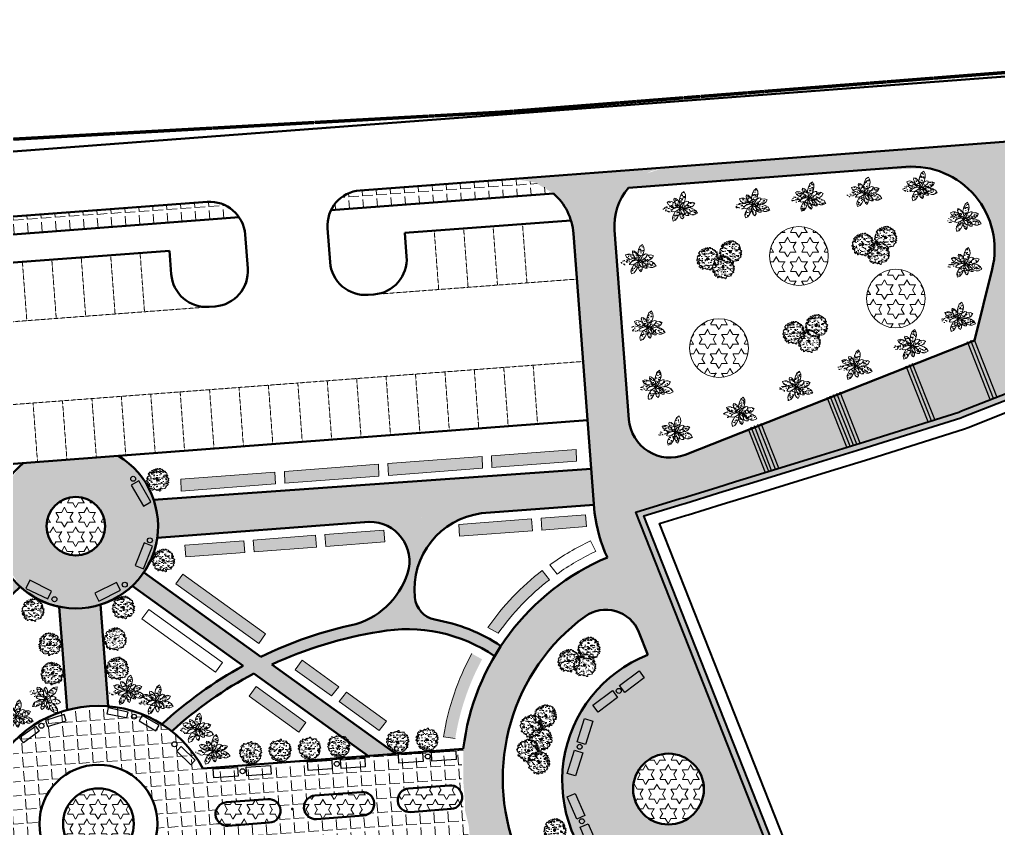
# Model space of a CAD drawing. Header units: millimetres. Extents: x -1763 to 200130, y 32327 to 185293.
# Drawn here: x 39714 to 122663, y 111126 to 179677 of the extents above; entities that cross this region are included whole.
import ezdxf

# ---------------------------------------------------------------- set-up
doc = ezdxf.new("R2010")
doc.units = ezdxf.units.MM
for name, pattern in [('HIDDEN', [9.525, 6.35, -3.175]), ('PS-GOST2.303 5', [24, 20, -1.5, 1, -1.5]), ('PS-GOST2.303 6', [12, 8, -1.5, 1, -1.5])]:
    doc.linetypes.add(name, pattern=pattern)
for name, color, linetype, lineweight in [('1', 7, 'Continuous', 40), ('3', 7, 'Continuous', 9), ('5', 7, 'Continuous', 20), ('bord', 7, 'PS-GOST2.303 6', 100), ('parking', 7, 'Continuous', 15), ('road', 7, 'Continuous', 50), ('trees', 7, 'Continuous', 20)]:
    doc.layers.add(name, color=color, linetype=linetype, lineweight=lineweight)
pattern_1 = [(4, (-124235629.9, -85020526.1), (-82.832325, 1184.5574315), [863.6, -323.85]), (94, (-124235629.9, -85020526.1), (-1184.5574315, -82.832325), [863.6, -323.85])]
pattern_2 = [(37.5, (-124632192.6, -85138317.2), (-32.000626, 978.8264747), [0, -772.16, 0, -863.6, 0, -825.5]), (7.5, (-124632192.6, -85138317.2), (899.046566, 1433.650201), [0, -416.56, 0, -695.96, 0, -266.7]), (327.5, (-124632817.5, -85138317.2), (1581.9847405, 2.8743694), [0, -254, 0, -914.4, 0, -1193.8]), (317.5, (-124632817.5, -85138317.2), (1527.112905, 445.858647), [0, -127, 0, -599.44, 0, -685.8])]
pattern_3 = [(0, (-129531463.2, -103244618.1), (0, 824.889), [476.25, -476.25]), (60, (-129531463.2, -103244618.1), (-714.3748293, 412.4445), [476.25, -476.25]), (120, (-129531225.1, -103244205.6), (-714.3748293, -412.4445), [476.25, -476.25])]

# ---------------------------------------------------------------- blocks, each defined once
blk = doc.blocks.new('K12-2')
at = {"linetype": 'Continuous'}
h = blk.add_hatch(dxfattribs=at)
h.set_pattern_fill('AR-SAND', scale=2, style=0)
h.paths.add_polyline_path([(107, 192), (104, 199), (111, 208), (105, 218), (93, 225), (78, 215), (60, 238), (63, 240), (37, 243), (33, 236), (49, 227), (27, 221), (8, 228), (3, 240), (-16, 239), (-3, 230), (-7, 220), (-36, 222), (-39, 233), (-44, 232), (-50, 213), (-48, 198), (-67, 191), (-88, 186), (-98, 177), (-64, 176), (-76, 160), (-96, 158), (-114, 163), (-120, 146), (-128, 141), (-137, 159), (-147, 162), (-154, 166), (-160, 163), (-168, 159), (-178, 153), (-177, 150), (-175, 145), (-182, 133), (-192, 128), (-198, 124), (-192, 115), (-186, 112), (-175, 107), (-161, 90), (-157, 80), (-162, 73), (-169, 73), (-176, 74), (-182, 78), (-187, 79), (-195, 75), (-201, 70), (-206, 74), (-214, 62), (-207, 54), (-210, 44), (-220, 40), (-228, 34), (-219, 30), (-226, 13), (-219, 8), (-213, -6), (-225, -19), (-236, -22), (-236, -36), (-225, -43), (-216, -45), (-213, -58), (-201, -48), (-200, -52), (-194, -74), (-205, -78), (-220, -76), (-226, -87), (-211, -107), (-196, -117), (-191, -102), (-182, -95), (-180, -82), (-172, -88), (-172, -103), (-183, -130), (-171, -140), (-164, -150), (-181, -159), (-183, -172), (-162, -187), (-145, -203), (-145, -187), (-139, -177), (-124, -183), (-114, -196), (-118, -228), (-103, -226), (-88, -220), (-85, -212), (-63, -202), (-60, -206), (-41, -219), (-32, -215), (-15, -233), (1, -214), (3, -226), (32, -228), (53, -247), (70, -243), (72, -232), (64, -218), (73, -208), (87, -196), (94, -200), (104, -192), (120, -200), (143, -194), (150, -193), (183, -185), (165, -178), (175, -167), (194, -158), (181, -134), (207, -128), (226, -114), (232, -110), (233, -101), (217, -94), (220, -81), (229, -73), (237, -72), (249, -65), (243, -58), (223, -56), (221, -41), (229, -30), (241, -33), (247, -16), (235, -16), (225, -3), (235, 5), (249, 19), (243, 27), (229, 23), (218, 29), (225, 51), (211, 42), (204, 44), (184, 52), (182, 51), (195, 65), (204, 67), (223, 79), (222, 90), (207, 97), (201, 90), (198, 82), (205, 77), (189, 74), (176, 85), (184, 98), (205, 103), (211, 112), (200, 123), (202, 142), (195, 151), (170, 147), (172, 164), (167, 178), (157, 181), (145, 166), (136, 170), (144, 183), (138, 196), (122, 201), (128, 190)])
h.paths.add_polyline_path([(-13, 164), (-28, 170), (-36, 184), (-21, 195), (-4, 192), (-5, 177)], flags=16)
h.paths.add_polyline_path([(26, 0, -1), (-26, 0, -1)], flags=16)
h = blk.add_hatch(color=256, dxfattribs=at)
edge = h.paths.add_edge_path()
edge.add_arc((0, 0), 26.1, 0, 360)
for p, q in [((-76, 221), (-84, 215)), ((-84, 215), (-73, 214)), ((-73, 214), (-72, 220)), ((-44, 232), (-50, 213)), ((-50, 213), (-48, 198)), ((-39, 233), (-44, 232)), ((-36, 222), (-39, 233)), ((-7, 220), (-36, 222)), ((3, 240), (-16, 239)), ((-16, 239), (-3, 230)), ((-3, 230), (-7, 220)), ((8, 228), (3, 240)), ((27, 221), (8, 228)), ((49, 227), (27, 221)), ((37, 243), (33, 236)), ((33, 236), (49, 227)), ((63, 240), (37, 243)), ((60, 238), (63, 240)), ((78, 215), (60, 238)), ((93, 225), (78, 215)), ((105, 218), (93, 225)), ((111, 208), (105, 218)), ((-220, 40), (-228, 34)), ((-228, 34), (-219, 30)), ((-219, 30), (-226, 13)), ((-226, 13), (-219, 8)), ((-210, 44), (-220, 40)), ((-219, 8), (-213, -6)), ((-206, 74), (-214, 62)), ((-214, 62), (-207, 54)), ((-207, 54), (-210, 44)), ((-201, 70), (-206, 74)), ((-195, 75), (-201, 70)), ((-192, 128), (-198, 124)), ((-198, 124), (-192, 115)), ((-187, 79), (-195, 75)), ((-182, 133), (-192, 128)), ((-192, 115), (-186, 112)), ((-182, 78), (-187, 79)), ((-186, 112), (-175, 107)), ((-175, 145), (-182, 133)), ((-176, 74), (-182, 78)), ((-168, 159), (-178, 153)), ((-178, 153), (-177, 150)), ((-177, 150), (-175, 145)), ((-169, 73), (-176, 74)), ((-175, 107), (-161, 90)), ((-162, 73), (-169, 73)), ((-160, 163), (-168, 159)), ((-157, 80), (-162, 73)), ((-161, 90), (-157, 80)), ((-154, 166), (-160, 163)), ((-147, 162), (-154, 166)), ((-137, 159), (-147, 162)), ((-128, 141), (-137, 159)), ((-110, 204), (-131, 190)), ((-131, 190), (-126, 183)), ((-120, 146), (-128, 141)), ((-126, 183), (-105, 186)), ((-114, 163), (-120, 146)), ((-96, 158), (-114, 163)), ((-111, 200), (-111, 200)), ((-95, 193), (-111, 200)), ((-105, 186), (-95, 193)), ((-88, 186), (-98, 177)), ((-98, 177), (-64, 176)), ((-76, 160), (-96, 158)), ((-67, 191), (-88, 186)), ((-64, 176), (-76, 160)), ((-48, 198), (-67, 191)), ((-21, 195), (-36, 184)), ((-36, 184), (-28, 170)), ((-28, 170), (-13, 164)), ((-4, 192), (-21, 195)), ((-13, 164), (-5, 177)), ((-5, 177), (-4, 192)), ((6, 4), (0, 0)), ((0, 0), (2, -5)), ((5, -3), (8, 1)), ((104, 199), (111, 208)), ((107, 192), (104, 199)), ((128, 190), (107, 192)), ((138, 196), (122, 201)), ((122, 201), (128, 190)), ((136, 170), (144, 183)), ((145, 166), (136, 170)), ((144, 183), (138, 196)), ((157, 181), (145, 166)), ((167, 178), (157, 181)), ((172, 164), (167, 178)), ((170, 147), (172, 164)), ((195, 151), (170, 147)), ((176, 85), (184, 98)), ((189, 74), (176, 85)), ((182, 51), (195, 65)), ((184, 52), (182, 51)), ((184, 98), (205, 103)), ((204, 44), (184, 52)), ((205, 77), (189, 74)), ((202, 142), (195, 151)), ((195, 65), (204, 67)), ((201, 90), (198, 82)), ((198, 82), (205, 77)), ((200, 123), (202, 142)), ((211, 112), (200, 123)), ((207, 97), (201, 90)), ((204, 67), (223, 79)), ((211, 42), (204, 44)), ((205, 103), (211, 112)), ((222, 90), (207, 97)), ((225, 51), (211, 42)), ((218, 29), (225, 51)), ((229, 23), (218, 29)), ((223, 79), (222, 90)), ((225, -3), (235, 5)), ((243, 27), (229, 23)), ((235, 5), (249, 19)), ((249, 19), (243, 27)), ((-225, -19), (-236, -22)), ((-236, -22), (-236, -36)), ((-236, -36), (-225, -43)), ((-220, -76), (-226, -87)), ((-226, -87), (-211, -107)), ((-213, -6), (-225, -19)), ((-225, -43), (-216, -45)), ((-205, -78), (-220, -76)), ((-216, -45), (-213, -58)), ((-213, -58), (-201, -48)), ((-211, -107), (-196, -117)), ((-194, -74), (-205, -78)), ((-201, -48), (-200, -52)), ((-200, -52), (-194, -74)), ((-196, -117), (-191, -102)), ((-191, -102), (-182, -95)), ((-172, -103), (-183, -130)), ((-183, -130), (-171, -140)), ((-181, -159), (-183, -172)), ((-183, -172), (-162, -187)), ((-182, -95), (-180, -82)), ((-164, -150), (-181, -159)), ((-180, -82), (-172, -88)), ((-172, -88), (-172, -103)), ((-171, -140), (-164, -150)), ((-162, -187), (-145, -203)), ((-145, -187), (-139, -177)), ((-145, -203), (-145, -187)), ((-139, -177), (-124, -183)), ((-124, -183), (-114, -196)), ((-114, -196), (-118, -228)), ((-85, -212), (-63, -202)), ((-63, -202), (-60, -206)), ((-60, -206), (-41, -219)), ((2, -5), (5, -3)), ((64, -218), (73, -208)), ((73, -208), (87, -196)), ((87, -196), (94, -200)), ((94, -200), (104, -192)), ((104, -192), (120, -200)), ((120, -200), (143, -194)), ((143, -194), (150, -193)), ((150, -193), (183, -185)), ((165, -178), (175, -167)), ((183, -185), (165, -178)), ((175, -167), (194, -158)), ((181, -134), (207, -128)), ((194, -158), (181, -134)), ((207, -128), (226, -114)), ((217, -94), (220, -81)), ((233, -101), (217, -94)), ((220, -81), (229, -73)), ((221, -41), (229, -30)), ((223, -56), (221, -41)), ((243, -58), (223, -56)), ((235, -16), (225, -3)), ((226, -114), (232, -110)), ((229, -30), (241, -33)), ((229, -73), (237, -72)), ((232, -110), (233, -101)), ((247, -16), (235, -16)), ((237, -72), (249, -65)), ((241, -33), (247, -16)), ((249, -65), (243, -58)), ((-118, -228), (-103, -226)), ((-103, -226), (-88, -220)), ((-88, -220), (-85, -212)), ((-41, -219), (-32, -215)), ((-32, -215), (-15, -233)), ((-15, -233), (1, -214)), ((1, -214), (3, -226)), ((3, -226), (32, -228)), ((32, -228), (53, -247)), ((53, -247), (70, -243)), ((72, -232), (64, -218)), ((70, -243), (72, -232))]:
    blk.add_line(p, q, dxfattribs=at)
blk.add_circle((0, 0), 26.1, dxfattribs=at)
blk = doc.blocks.new('I_FURN_PLANTS_3D - TYPE 1_P')
at = {"linetype": 'Continuous'}
h = blk.add_hatch(dxfattribs=at)
h.set_pattern_fill('AR-SAND', scale=2, style=0)
h.paths.add_polyline_path([(-9, 137), (-5, 186), (31, 280), (75, 356), (146, 398), (173, 321), (169, 247), (122, 125), (95, 88), (95, 114), (71, 109), (33, 126)])
h.paths.add_polyline_path([(223, 100), (250, 105), (327, 105), (386, 68), (344, 13), (296, -14), (152, -38), (81, -30), (51, -20), (39, -10), (26, -7), (27, -6), (27, 0), (62, 0), (112, 13), (191, 57), (221, 92)])
h.paths.add_polyline_path([(229, -25), (319, -70), (385, -117), (422, -197), (332, -223), (272, -215), (190, -177), (190, -170), (163, -125), (107, -58), (60, -25), (57, -24), (51, -20), (81, -30), (152, -38)])
h.paths.add_polyline_path([(57, -24), (60, -25), (107, -58), (163, -125), (190, -170), (190, -225), (137, -218), (103, -195), (81, -170), (87, -148), (77, -103), (59, -64), (65, -65), (98, -65), (78, -41)])
h.paths.add_polyline_path([(-11, -25), (-29, -62), (-39, -112), (-28, -220), (-14, -256), (25, -294), (57, -251), (61, -200), (59, -172), (44, -164), (26, -144), (0, -82), (-5, -46), (-3, -27)])
h.paths.add_polyline_path([(-110, -69), (-132, -75), (-215, -190), (-233, -246), (-225, -316), (-159, -300), (-107, -248), (-36, -147), (-38, -124), (-58, -117), (-84, -99)])
h.paths.add_polyline_path([(-239, 75), (-321, 81), (-391, 58), (-460, -1), (-390, -59), (-285, -77), (-213, -76), (-238, -64), (-208, -23), (-181, -5), (-130, 7), (-130, 17), (-149, 23)])
h.paths.add_polyline_path([(-110, 12), (-149, 23), (-245, 80), (-300, 125), (-319, 184), (-258, 199), (-203, 188), (-112, 137), (-95, 91), (-66, 56), (-95, 54), (-74, 31), (-50, 12), (-100, 14)])
h.paths.add_polyline_path([(-66, 56), (-95, 91), (-130, 183), (-139, 221), (-125, 267), (-79, 249), (-42, 210), (-4, 125), (6, 68), (3, 27), (-6, 26), (-10, 34), (-34, 51)])
h = blk.add_hatch(color=256, dxfattribs=at)
edge = h.paths.add_edge_path()
edge.add_arc((0, 0), 27.1, 0, 360)
at = {"color": 0, "linetype": 'ByBlock', "lineweight": -2}
for p, q in [((-8, -13), (-15, -12)), ((-7, -19), (-8, -13)), ((81, -30), (51, -20))]:
    blk.add_line(p, q, dxfattribs=at)
for points in [[(-3, 17), (2, 21), (6, 68), (-4, 125), (-42, 210), (-79, 249), (-125, 267), (-139, 221), (-130, 183), (-95, 91), (-66, 56)], [(95, 88), (122, 125), (169, 247), (173, 321), (146, 398), (75, 356), (31, 280), (-5, 186), (-9, 137)], [(-112, 136), (-203, 188), (-258, 199), (-319, 184), (-300, 125), (-239, 75), (-149, 23), (-110, 12)], [(-48, 12), (-52, 13), (-100, 14), (-181, -5), (-208, -23), (-238, -64), (-200, -83), (-138, -77), (-86, -62), (-40, -37), (-13, -10), (-13, -3)], [(12, 5), (17, 0), (62, 0), (112, 13), (191, 57), (221, 92), (233, 135), (191, 144), (116, 117)], [(223, 100), (250, 105), (327, 105), (386, 68), (344, 13), (296, -14), (152, -38), (81, -30)], [(-132, -75), (-215, -190), (-233, -246), (-225, -316), (-159, -300), (-107, -248), (-36, -147)], [(2, -16), (-10, -21), (-29, -62), (-39, -112), (-28, -220), (-14, -256), (25, -294), (57, -251), (61, -200), (59, -172)], [(59, -64), (77, -103), (87, -148), (78, -181), (44, -164), (26, -144), (0, -82), (-5, -46), (-2, -17)], [(81, -170), (103, -195), (137, -218), (190, -225), (190, -170), (163, -125), (107, -58), (60, -25), (57, -24)], [(190, -177), (272, -215), (332, -223), (422, -197), (385, -117), (319, -70), (229, -25)]]:
    blk.add_lwpolyline(points, dxfattribs=at)
for points in [[(-74, 31), (-33, 0), (-14, -3), (-5, 0), (-3, 2), (-2, 6), (-3, 21), (-10, 34), (-34, 51), (-63, 56), (-95, 54)], [(95, 87), (95, 114), (70, 109), (41, 84), (18, 57), (8, 33), (3, 10), (5, 6), (10, 5), (32, 11), (55, 28), (86, 66)], [(78, -41), (39, -10), (14, -2), (3, -3), (0, -11), (3, -25), (12, -40), (36, -58), (65, -65), (98, -65)]]:
    blk.add_lwpolyline(points, close=True, dxfattribs=at)
blk.add_lwpolyline([(71, 109, 0.158589), (-7, 130)], format="xyb", dxfattribs=at)
at = {"linetype": 'Continuous'}
blk.add_circle((0, 0), 27.1, dxfattribs=at)
at = {"color": 0, "linetype": 'ByBlock', "lineweight": -2}
for start, end in [(172.4345, 176.9296), (149.2581, 153.7532), (21.2653, 25.7604), (212.1423, 223.5771), (229.8179, 257.6637), (265.2848, 278.7499), (306.6551, 316.418), (323.0282, 344.4965)]:
    blk.add_arc((0, 0), 130, start, end, dxfattribs=at)

msp = doc.modelspace()

# ---------------------------------------------------------------- hatches: boundary and pattern name
at = {"layer": '1', "linetype": 'Continuous'}
h = msp.add_hatch(color=256, dxfattribs=at)
h.paths.add_polyline_path([(151240, 158477), (161580, 162558), (163974, 156492), (164439, 156675), (161916, 163067), (161861, 163206), (151057, 158942), (134840, 152541), (135023, 152076)])
h.paths.add_polyline_path([(133535, 151488), (133352, 151954), (122867, 147815), (119542, 146503), (119298, 146407), (111310, 143894), (107636, 142750), (101695, 140923), (100383, 140519), (98801, 140033), (95934, 139151), (95702, 139080), (91945, 137925), (108814, 95188), (112346, 96910), (112565, 97016), (115262, 98331), (116749, 99056), (117983, 99657), (123570, 102380), (127035, 104054), (134586, 107675), (134830, 107771), (138155, 109083), (166344, 120210), (177149, 124474), (177094, 124614), (174571, 131006), (174106, 130822), (176500, 124756), (166161, 120675), (137971, 109548), (134646, 108236), (134386, 108133), (126818, 104505), (123352, 102830), (117764, 100106), (116530, 99505), (115042, 98780), (112346, 97466), (112127, 97359), (109080, 95874), (92609, 137606), (95849, 138602), (96081, 138673), (98948, 139555), (100530, 140041), (101842, 140445), (107784, 142272), (111460, 143416), (119466, 145935), (119725, 146038), (123051, 147350)])
h.paths.add_polyline_path([(171634, 138447), (171169, 138264), (173519, 132309), (173984, 132492)], flags=17)
h.paths.add_polyline_path([(170582, 139750), (171047, 139934), (167963, 147747), (167498, 147563)], flags=17)
h.paths.add_polyline_path([(166911, 149050), (167376, 149234), (165026, 155188), (164561, 155005)])
at = {"layer": '3'}
h = msp.add_hatch(dxfattribs=at)
h.set_pattern_fill('ANGLE', color=256, scale=170, angle=4, style=0)
h.set_pattern_definition(pattern_1)
h.paths.add_polyline_path([(172157, 167627), (168957, 166201), (184378, 127133), (185213, 124817), (185947, 122101), (182980, 121389), (173560, 119127), (173794, 118155), (173934, 117572), (172864, 117315), (172724, 117898), (172490, 118871), (169817, 118229), (161051, 116124), (160988, 116284), (156525, 115213), (156142, 116183), (138155, 109083), (137823, 108952), (139755, 104059), (163218, 113320, -0.075269), (164677, 113655), (175831, 114498, 0.414214), (178596, 117715), (178522, 118690), (184196, 119093), (184268, 118144, 0.414214), (187486, 115379), (189371, 115521, 0.159928), (192253, 116714)], flags=16)
h.paths.add_polyline_path([(91333, 165453), (92468, 166430), (93299, 166849), (94748, 167180), (124602, 169436), (126275, 169280), (127633, 168688), (128548, 167952), (129277, 167006), (130090, 165120), (131321, 162001), (132033, 160198), (133200, 158777), (134150, 158376), (135911, 158504), (137803, 153711), (136049, 153018), (135278, 154972), (131650, 153540), (132142, 151476), (122535, 147684), (120643, 152477), (120944, 153697), (121723, 156848), (122299, 159425), (122255, 161326), (121634, 163283), (120689, 164733), (119266, 166011), (117595, 166841), (116721, 167076), (110546, 166870), (105729, 166506), (99873, 166063), (94316, 165643)])
h.paths.add_polyline_path([(123132, 154042), (122791, 154795), (123024, 155860), (123711, 158641), (124199, 160617), (124791, 163011), (125415, 165140), (126553, 165791), (127548, 165498), (128374, 164019), (129110, 162154), (130382, 158363), (130134, 157168), (129049, 155868), (127290, 155101), (124158, 153865)], flags=16)
h.paths.add_polyline_path([(81583, 166176), (82521, 166025), (83379, 165874), (84922, 164969), (85800, 163986), (86439, 162658), (88388, 138553), (88830, 135947), (89522, 134094), (92927, 135438), (91945, 137925), (119298, 146407), (122535, 147684), (120643, 152477), (97125, 143195), (95492, 142617), (94091, 142637), (92982, 143090), (92184, 143777), (91463, 145138), (91294, 146545), (90156, 162753), (90505, 164105), (90992, 165008), (91333, 165453), (91901, 165942), (92468, 166430), (92884, 166640), (94024, 167015), (94551, 167161)])
h.paths.add_polyline_path([(97165, 103696), (99521, 103941), (101376, 104498), (102138, 102566), (102160, 100419), (101514, 99389), (100295, 98618), (97106, 98371), (93259, 98942), (89980, 100196), (87306, 101879), (87306, 101879), (84078, 105138), (82569, 107536), (81202, 111105), (80747, 113642), (80660, 115362), (80768, 117276), (81067, 119062), (81634, 121035), (82220, 122477), (83076, 124099), (83457, 124705), (84829, 126514), (86012, 127745), (87287, 128831), (88373, 129485), (89400, 129666), (91069, 129159), (92191, 127768), (92953, 125836), (91422, 125096), (89346, 123560), (88468, 122646), (87209, 120865), (86387, 119095), (85751, 116312), (85708, 114602), (85857, 113239), (86495, 110955), (88124, 108107), (89281, 106835), (91040, 105468), (93787, 104205), (95174, 103870)], flags=16)
edge = h.paths.add_edge_path(flags=16)
edge.add_arc((94703, 114462), 3000, 0, 360)
h.paths.add_polyline_path([(172157, 167627), (168957, 166201), (185213, 124817), (185947, 122101), (173560, 119127), (173934, 117572), (172864, 117315), (172490, 118871), (161051, 116124), (160988, 116284), (156525, 115213), (156142, 116183), (137823, 108952), (139755, 104059), (160569, 112274), (162198, 112918), (163218, 113320), (163935, 113542), (164677, 113655), (176786, 114732), (177880, 115534), (178605, 117489), (178522, 118690), (184196, 119093), (184426, 117385), (184804, 116647), (185304, 116095), (187259, 115370), (188428, 115450), (191302, 116071), (192253, 116714)])
h.paths.add_polyline_path([(172157, 167627), (168957, 166201)], flags=17)
h.paths.add_polyline_path([(172157, 167627), (192253, 116714), (191302, 116071), (188428, 115450), (187259, 115370), (185304, 116095), (184804, 116647), (184426, 117385), (184196, 119093), (178522, 118690), (178605, 117489), (177880, 115534), (176786, 114732), (164677, 113655), (163935, 113542), (163218, 113320), (162198, 112918), (160569, 112274), (139755, 104059), (137823, 108952), (156142, 116183), (156525, 115213), (160988, 116284), (161051, 116124), (172490, 118871), (172864, 117315), (173934, 117572), (173560, 119127), (185947, 122101), (185213, 124817), (168957, 166201)], flags=17)
h.paths.add_polyline_path([(139755, 104059), (137823, 108952)], flags=17)
h.paths.add_polyline_path([(89522, 134094), (92927, 135438), (107944, 97392), (104642, 96042), (101772, 95279), (97660, 94862), (93640, 95260), (91561, 95983), (88249, 97150), (85926, 98553), (84129, 99962), (82235, 101860), (79451, 105946), (78188, 108951), (77904, 109890), (77778, 111387), (77472, 112609), (77456, 113333), (77327, 114974), (77313, 117868), (78007, 121219), (78526, 122742), (79402, 124696), (80164, 126051), (81493, 127958), (82850, 129515), (83745, 130387), (85443, 131778), (87666, 133195)])
edge = h.paths.add_edge_path()
edge.add_line((135924, 158509), (141295, 160629))
edge.add_line((141295, 160629), (160909, 171706))
edge.add_line((160909, 171706), (161910, 172135))
edge.add_line((161910, 172135), (163921, 172408))
edge.add_line((163921, 172408), (169560, 172834))
edge.add_line((169560, 172834), (186937, 174148))
edge.add_line((186937, 174148), (188040, 174109))
edge.add_line((188040, 174109), (189493, 173662))
edge.add_line((189493, 173662), (190611, 172921))
edge.add_line((190611, 172921), (174722, 171720))
edge.add_line((174722, 171720), (174090, 171603))
edge.add_line((174090, 171603), (173063, 171063))
edge.add_line((173063, 171063), (172405, 170321))
edge.add_line((172405, 170321), (171948, 168729))
edge.add_line((171948, 168729), (172157, 167627))
edge.add_line((172157, 167627), (168957, 166201))
edge.add_line((168957, 166201), (167985, 168464))
edge.add_line((167985, 168464), (166666, 170949))
edge.add_line((166666, 170949), (155588, 164661))
edge.add_line((155588, 164661), (154798, 166052))
edge.add_line((154798, 166052), (153841, 165509))
edge.add_line((153841, 165509), (154631, 164118))
edge.add_line((154631, 164118), (144382, 158300))
edge.add_line((144382, 158300), (144456, 158170))
edge.add_line((144456, 158170), (144463, 158151))
edge.add_line((144463, 158151), (140471, 155885))
edge.add_line((140471, 155885), (140854, 154915))
edge.add_line((140854, 154915), (137803, 153711))
edge.add_line((137803, 153711), (135911, 158504))
edge = h.paths.add_edge_path()
edge.add_line((137823, 108952), (139755, 104059))
edge.add_line((139755, 104059), (88077, 83661))
edge.add_line((88077, 83661), (87034, 82968))
edge.add_line((87034, 82968), (90415, 92335))
edge.add_line((90415, 92335), (90817, 90833))
edge.add_line((90817, 90833), (91317, 90190))
edge.add_line((91317, 90190), (93415, 89335))
edge.add_line((93415, 89335), (96221, 90223))
edge.add_line((96221, 90223), (104103, 93362))
edge.add_line((104103, 93362), (104928, 94169))
edge.add_line((104928, 94169), (105048, 94756))
edge.add_line((105048, 94756), (104626, 96082))
edge.add_line((104626, 96082), (107944, 97392))
edge.add_line((107944, 97392), (108814, 95188))
edge.add_line((108814, 95188), (134830, 107771))
edge.add_line((134830, 107771), (137823, 108952))
h.paths.add_polyline_path([(40038, 142103), (38223, 139798), (37638, 138037), (37516, 136739), (37812, 134731), (37812, 134731), (39759, 131620), (41298, 130544), (43793, 129809), (46574, 130019), (47492, 130459), (49269, 131682), (50698, 133600), (50977, 134228), (51445, 136739), (51381, 137682), (51073, 138986), (49780, 141259), (48067, 142710)])
edge = h.paths.add_edge_path(flags=16)
edge.add_arc((44481, 136739), 2489, 0, 360)
h.paths.add_polyline_path([(43733, 121159), (43071, 129919), (43793, 129809), (45006, 129794), (46202, 129991), (46568, 130095), (47218, 121486), (46397, 121520), (44520, 121343)])
h = msp.add_hatch(dxfattribs=at)
h.set_pattern_fill('ANGLE', color=256, scale=170, angle=4, style=0)
h.set_pattern_definition(pattern_1)
edge = h.paths.add_edge_path()
edge.add_line((66099, 163511), (66528, 164166))
edge.add_line((66528, 164166), (66897, 164527))
edge.add_line((66897, 164527), (67584, 164952))
edge.add_line((67584, 164952), (68967, 165232))
edge.add_line((68967, 165232), (81663, 166177))
edge.add_line((81663, 166177), (83379, 165874))
edge.add_line((83379, 165874), (84259, 165450))
edge.add_line((84259, 165450), (84922, 164969))
edge.add_line((84922, 164969), (66124, 163548))
at = {"layer": '3', "linetype": 'Continuous'}
h = msp.add_hatch(dxfattribs=at)
h.set_pattern_fill('DOTS', color=256, scale=500, angle=94, style=0)
h.set_pattern_definition([(94, (-124235629.9, -85020526.1), (-819.5010654, 340.5390314), [0, -793.75])])
h.paths.add_polyline_path([(7747, 135778), (37638, 138037), (37516, 136739), (37668, 134720), (30483, 134177), (7547, 132444)])
h.paths.add_polyline_path([(51073, 138986), (88141, 141605), (88372, 138552), (51376, 135756), (51428, 136253), (51413, 137211), (51320, 138057), (51170, 138575)])
h.paths.add_polyline_path([(49269, 131682), (58667, 124907), (56838, 123831), (55642, 123044), (54091, 121913), (52685, 120768), (51770, 119954), (52603, 119361), (54318, 120820), (56663, 122527), (59569, 124257), (69274, 117261), (71596, 117436), (61087, 125012), (62779, 125747), (65031, 126562), (66901, 127106), (70200, 127792), (72584, 128010), (75291, 127728), (76794, 127316), (78585, 126557), (79972, 125731), (80501, 126580), (79160, 127385), (77462, 128141), (75864, 128624), (74896, 128820), (73740, 129486), (73357, 130090), (73201, 130707), (73191, 131901), (73410, 133119), (73770, 134096), (74583, 135418), (75303, 136188), (76755, 137187), (77640, 137555), (78858, 137833), (69307, 137111), (70412, 136954), (71344, 136487), (72178, 135633), (72597, 134770), (72744, 133464), (72447, 132353), (71660, 130907), (71081, 130209), (70333, 129535), (69394, 128929), (68222, 128444), (65725, 127820), (63608, 127133), (62179, 126582), (60162, 125679), (50244, 132828), (49841, 132450), (49496, 131907)])
h.paths.add_polyline_path([(123132, 154042), (122791, 154795), (123024, 155860), (123711, 158641), (124199, 160617), (124791, 163011), (125415, 165140), (126553, 165791), (127548, 165498), (128374, 164019), (129110, 162154), (130382, 158363), (130134, 157168), (129049, 155868), (127290, 155101), (124158, 153865)])
edge = h.paths.add_edge_path()
edge.add_line((16702, 113287), (16559, 114945))
edge.add_line((16559, 114945), (16388, 116914))
edge.add_line((16388, 116914), (16153, 119630))
edge.add_line((16153, 119630), (16073, 120552))
edge.add_line((16073, 120552), (16302, 124521))
edge.add_line((16302, 124521), (16696, 127107))
edge.add_line((16696, 127107), (17250, 129550))
edge.add_line((17250, 129550), (17998, 132018))
edge.add_line((17998, 132018), (18040, 132287))
edge.add_line((18040, 132287), (17839, 132849))
edge.add_line((17839, 132849), (17839, 132849))
edge.add_line((17839, 132849), (17169, 133171))
edge.add_line((17169, 133171), (22466, 133571))
edge.add_line((22466, 133571), (21858, 133401))
edge.add_line((21858, 133401), (21145, 133035))
edge.add_line((21145, 133035), (20533, 132516))
edge.add_line((20533, 132516), (20090, 131934))
edge.add_line((20090, 131934), (19586, 130440))
edge.add_line((19586, 130440), (18739, 127130))
edge.add_line((18739, 127130), (18475, 125658))
edge.add_line((18475, 125658), (18102, 121943))
edge.add_line((18102, 121943), (18161, 119622))
edge.add_line((18161, 119622), (18461, 116161))
edge.add_line((18461, 116161), (18691, 113495))
edge.add_line((18691, 113495), (16703, 113276))
edge.add_line((18685, 113541), (29137, 123482))
edge.add_line((29137, 123482), (29835, 124620))
edge.add_line((29835, 124620), (29895, 125127))
edge.add_line((29895, 125127), (29732, 125951))
edge.add_line((29732, 125951), (28904, 128123))
edge.add_line((28904, 128123), (28585, 129513))
edge.add_line((28585, 129513), (28440, 130603))
edge.add_line((28440, 130603), (28410, 132725))
edge.add_line((28410, 132725), (28456, 133304))
edge.add_line((28456, 133304), (27834, 133977))
edge.add_line((27834, 133977), (30528, 134180))
edge.add_line((30528, 134180), (29854, 133918))
edge.add_line((29854, 133918), (29466, 133308))
edge.add_line((29466, 133308), (29382, 131856))
edge.add_line((29382, 131856), (29426, 130798))
edge.add_line((29426, 130798), (30056, 127791))
edge.add_line((30056, 127791), (30612, 126427))
edge.add_line((30612, 126427), (30896, 126115))
edge.add_line((30896, 126115), (31376, 125970))
edge.add_line((31376, 125970), (32457, 126676))
edge.add_line((32457, 126676), (38771, 132751))
edge.add_line((38771, 132751), (39757, 131621))
edge.add_line((39757, 131621), (39030, 130919))
edge.add_line((39030, 130919), (37597, 129540))
edge.add_line((37597, 129540), (33530, 125627))
edge.add_line((33530, 125627), (33296, 125256))
edge.add_line((33296, 125256), (33086, 124354))
edge.add_line((33086, 124354), (33168, 123783))
edge.add_line((33168, 123783), (33711, 122882))
edge.add_line((33711, 122882), (33711, 122882))
edge.add_line((33711, 122882), (39332, 118598))
edge.add_line((39332, 118598), (38655, 117849))
edge.add_line((38655, 117849), (36362, 119487))
edge.add_line((36362, 119487), (35547, 120106))
edge.add_line((35547, 120106), (34547, 120893))
edge.add_line((34547, 120893), (34002, 121336))
edge.add_line((34002, 121336), (33649, 121628))
edge.add_line((33649, 121628), (32230, 122849))
edge.add_line((32230, 122849), (31122, 123048))
edge.add_line((31122, 123048), (30255, 122476))
edge.add_line((30255, 122476), (21046, 113616))
at = {"layer": '3'}
h = msp.add_hatch(dxfattribs=at)
h.set_pattern_fill('ANGLE', color=256, scale=170, angle=4, style=0)
h.set_pattern_definition(pattern_1)
h.paths.add_polyline_path([(24057, 160385), (58318, 162923), (57796, 163506), (57199, 163906), (56701, 164105), (55614, 164223), (27078, 162066), (25854, 161710), (25039, 161261), (24536, 160871)])
h = msp.add_hatch(dxfattribs=at)
h.set_pattern_fill('ANGLE', color=256, scale=170, angle=4, style=0)
h.set_pattern_definition(pattern_1)
h.paths.add_polyline_path([(36425, 110767, 1), (56368, 112274, 0.000624), (56366, 112299), (56365, 112304), (56366, 112308, 0.998271)])
h.paths.add_polyline_path([(51383, 111897, -1), (41411, 111143, -1)], flags=16)
h = msp.add_hatch(dxfattribs=at)
h.set_pattern_fill('ANGLE', color=256, scale=170, angle=4, style=0)
h.set_pattern_definition(pattern_1)
h.paths.add_polyline_path([(56368, 112274, -0.414211), (57290, 113346), (60741, 113617, -0.416776), (61820, 112693, -0.413359), (60898, 111624), (57447, 111353, -0.415918), (56368, 112274, -0.103244), (55837, 108222), (77904, 109890, -0.097441), (77306, 117803), (77301, 117867), (55234, 116200, -0.103244)])
h.paths.add_polyline_path([(64738, 113909), (68695, 114208, -0.414026), (69768, 113287, -0.414401), (68846, 112214), (64889, 111915, -0.414104), (63816, 112836, -0.414324)], flags=16)
h.paths.add_polyline_path([(72840, 112474), (76303, 112745, 0.412509), (77219, 113817, 0.414214), (76147, 114739), (72684, 114467, 0.412509), (71768, 113395, 0.414214)], flags=16)
at = {"layer": 'trees'}
h = msp.add_hatch(dxfattribs=at)
h.set_pattern_fill('STARS', color=256, scale=150, style=0)
h.set_pattern_definition([(0, (-129470187, -103221717.1), (0, 824.889), [476.25, -476.25]), (60, (-129470187, -103221717.1), (-714.3748293, 412.4445), [476.25, -476.25]), (120, (-129469948.9, -103221304.7), (-714.3748293, -412.4445), [476.25, -476.25])])
edge = h.paths.add_edge_path()
edge.add_arc((105757, 159640), 2489, 0, 360)
h = msp.add_hatch(dxfattribs=at)
h.set_pattern_fill('STARS', color=256, scale=150, style=0)
h.set_pattern_definition([(0, (-129461970.9, -103225325.5), (0, 824.889), [476.25, -476.25]), (60, (-129461970.9, -103225325.5), (-714.3748293, 412.4445), [476.25, -476.25]), (120, (-129461732.8, -103224913.1), (-714.3748293, -412.4445), [476.25, -476.25])])
edge = h.paths.add_edge_path()
edge.add_arc((113973, 156032), 2489, 0, 360)
h = msp.add_hatch(dxfattribs=at)
h.set_pattern_fill('STARS', color=256, scale=150, style=0)
h.set_pattern_definition([(0, (-129476960.7, -103229519.4), (0, 824.889), [476.25, -476.25]), (60, (-129476960.7, -103229519.4), (-714.3748293, 412.4445), [476.25, -476.25]), (120, (-129476722.5, -103229107), (-714.3748293, -412.4445), [476.25, -476.25])])
edge = h.paths.add_edge_path()
edge.add_arc((98983, 151838), 2489, 0, 360)
at = {"layer": 'trees', "linetype": 'Continuous'}
h = msp.add_hatch(dxfattribs=at)
h.set_pattern_fill('AR-SAND', color=256, scale=20, style=0)
h.set_pattern_definition(pattern_2)
h.paths.add_polyline_path([(78907, 142651), (70930, 142048), (70965, 141047), (78942, 141650)])
h.paths.add_polyline_path([(70132, 141987), (62155, 141384), (62190, 140384), (70167, 140987)])
h.paths.add_polyline_path([(61358, 141324), (53380, 140721), (53416, 139721), (61393, 140324)])
h.paths.add_polyline_path([(86884, 143253), (79705, 142711), (79740, 141711), (86920, 142253)])
h.paths.add_polyline_path([(13714, 137031), (13639, 138028), (8653, 137652), (8728, 136654)])
h.paths.add_polyline_path([(14506, 138094), (14582, 137097), (19132, 137441), (19056, 138438)])
h.paths.add_polyline_path([(29553, 138228), (29478, 139226), (24292, 138834), (24368, 137836)])
h.paths.add_polyline_path([(35284, 138662), (35209, 139659), (30275, 139286), (30351, 138289)])
at = {"layer": 'trees'}
h = msp.add_hatch(dxfattribs=at)
h.set_pattern_fill('STARS', color=256, scale=150, style=0)
h.set_pattern_definition(pattern_3)
edge = h.paths.add_edge_path()
edge.add_arc((44481, 136739), 2489, 0, 360)
at = {"layer": 'trees', "linetype": 'Continuous'}
h = msp.add_hatch(dxfattribs=at)
h.set_pattern_fill('AR-SAND', color=256, scale=20, style=0)
h.set_pattern_definition(pattern_2)
h.paths.add_polyline_path([(50667, 129688), (50082, 128876), (52544, 127102, -0.088145), (53212, 126620), (56319, 124381), (56904, 125192)], flags=17)
h.paths.add_polyline_path([(90128, 135286), (89844, 136237, 0.066647), (84647, 133472), (85260, 132681, -0.065078)], flags=17)
h.paths.add_polyline_path([(17189, 131367), (8481, 130709), (8405, 131706), (17113, 132364)])
h.paths.add_polyline_path([(27917, 132178), (21519, 131694), (21444, 132692), (27842, 133175)])
h.paths.add_polyline_path([(30264, 133358), (30340, 132361), (35454, 132748), (35379, 133745)])
h.paths.add_polyline_path([(35505, 132107), (30698, 127482), (31392, 126761), (36198, 131386)])
h.paths.add_polyline_path([(19074, 116297), (19767, 115577), (23866, 119520), (23172, 120241)])
h.paths.add_polyline_path([(23749, 120795), (24442, 120075), (28766, 124235), (28073, 124955)])
h.paths.add_polyline_path([(31170, 122246), (25909, 117184), (26602, 116463), (31863, 121525)])
h.paths.add_polyline_path([(33541, 124527), (34234, 123807), (39041, 128432), (38348, 129152)])
h.paths.add_polyline_path([(52967, 131851), (59980, 126795), (60565, 127607), (53552, 132662)])
h.paths.add_polyline_path([(53729, 135132), (53805, 134135), (58791, 134511), (58715, 135509)])
h.paths.add_polyline_path([(59513, 135569), (59588, 134572), (64869, 134971), (64794, 135968)])
h.paths.add_polyline_path([(65592, 136028), (65667, 135031), (70653, 135408), (70577, 136405)])
edge = h.paths.add_edge_path()
edge.add_line((50667, 129688), (50082, 128876))
edge.add_line((50082, 128876), (56319, 124381))
edge.add_line((50667, 129688), (56904, 125192))
edge.add_line((56319, 124381), (56904, 125192))
h.paths.add_polyline_path([(59166, 122329), (63384, 119288), (63969, 120099), (59750, 123140)])
h.paths.add_polyline_path([(63079, 124562), (66142, 122354), (66762, 123139), (63664, 125373)])
h.paths.add_polyline_path([(66791, 121886), (70198, 119430), (70818, 120216), (67411, 122672)])
h.paths.add_polyline_path([(76924, 136885), (76999, 135887), (83181, 136355), (83106, 137352)])
edge = h.paths.add_edge_path()
edge.add_line((84006, 132994), (84618, 132203))
edge.add_arc((97660, 115362), 21300, 127.75428, 144.68769)
edge.add_line((80279, 127675), (79397, 128160))
edge.add_arc((97573, 115447), 22180, 127.71075, 145.02949, ccw=False)
edge = h.paths.add_edge_path()
edge.add_arc((97660, 115362), 21300, 151.69217, 170.82625)
edge.add_line((76632, 118758), (75639, 118881))
edge.add_arc((97660, 115362), 22300, 151.67815, 170.92281, ccw=False)
edge.add_line((78029, 125942), (78907, 125463))
edge = h.paths.add_edge_path()
edge.add_line((89844, 136237), (90130, 135279))
edge.add_arc((97660, 115362), 21300, 110.70813, 125.60199)
edge.add_arc((97573, 115447), 22180, 110.392, 125.64386)
edge.add_line((84644, 133476), (85260, 132681))
h.paths.add_polyline_path([(87760, 136701), (87685, 137698), (83904, 137412), (83979, 136415)])
at = {"layer": 'trees'}
h = msp.add_hatch(dxfattribs=at)
h.set_pattern_fill('STARS', color=256, scale=150, style=0)
h.set_pattern_definition([(0, (-129483157, -103241676.4), (0, 824.889), [476.25, -476.25]), (60, (-129483157, -103241676.4), (-714.3748293, 412.4445), [476.25, -476.25]), (120, (-129482918.9, -103241264), (-714.3748293, -412.4445), [476.25, -476.25])])
edge = h.paths.add_edge_path()
edge.add_arc((94703, 114462), 3000, 0, 360)
h = msp.add_hatch(dxfattribs=at)
h.set_pattern_fill('STARS', color=256, scale=150, style=0)
h.set_pattern_definition(pattern_3)
edge = h.paths.add_edge_path()
edge.add_arc((46397, 111520), 3000, 0, 360)
at = {"layer": 'trees', "linetype": 'Continuous'}
h = msp.add_hatch(dxfattribs=at)
h.set_pattern_fill('STARS', color=256, scale=150, style=0)
h.set_pattern_definition(pattern_3)
edge = h.paths.add_edge_path()
edge.add_arc((72759, 113513), 1000, 184.32206, 274.32206)
edge.add_line((72835, 112516), (76294, 112777))
edge.add_arc((76218, 113774), 1000, 274.32206, 364.2365)
edge.add_arc((76218, 113774), 1000, 4.2365, 94.32206)
edge.add_line((76143, 114771), (72684, 114510))
edge.add_arc((72759, 113513), 1000, 94.32206, 184.32206)
h = msp.add_hatch(dxfattribs=at)
h.set_pattern_fill('STARS', color=256, scale=150, style=0)
h.set_pattern_definition(pattern_3)
edge = h.paths.add_edge_path()
edge.add_arc((64813, 112912), 1000, 94.32206, 184.32206)
edge.add_arc((64813, 112912), 1000, 184.32206, 274.32206)
edge.add_line((64889, 111915), (68846, 112214))
edge.add_arc((68771, 113211), 1000, 274.32206, 364.32206)
edge.add_arc((68771, 113211), 1000, 4.32206, 94.32206)
edge.add_line((68695, 114208), (64738, 113909))
h = msp.add_hatch(dxfattribs=at)
h.set_pattern_fill('STARS', color=256, scale=150, style=0)
h.set_pattern_definition(pattern_3)
edge = h.paths.add_edge_path()
edge.add_arc((60825, 112611), 1000, 4.32206, 94.32206)
edge.add_line((60749, 113608), (57242, 113343))
edge.add_arc((57318, 112346), 1000, 94.32206, 184.32206)
edge.add_arc((57318, 112346), 1000, 184.32206, 274.32206)
edge.add_line((57393, 111349), (60900, 111614))
edge.add_arc((60825, 112611), 1000, 274.32206, 364.32206)

# ---------------------------------------------------------------- linework, layer by layer
at = {"layer": '1'}
for points in [[(111310, 143894), (119298, 146407), (119542, 146503), (122867, 147815), (133352, 151954)], [(111460, 143416), (119466, 145935), (119725, 146038), (123051, 147350), (133535, 151488)], [(122915, 103729), (117326, 101005), (116092, 100404), (114604, 99679), (111908, 98364), (111689, 98258), (109614, 97246), (93936, 136967), (96142, 137646), (96375, 137717), (99242, 138599), (100824, 139085), (102136, 139489), (108079, 141317), (111758, 142462), (119800, 144992), (120093, 145107), (123418, 146420)], [(123570, 102380), (117983, 99657), (116749, 99056), (115262, 98331), (112565, 97016), (112346, 96910), (108814, 95188), (91945, 137925), (95702, 139080), (95934, 139151), (98801, 140033), (100383, 140519), (101695, 140923), (107636, 142750), (111310, 143894), (111310, 143894)], [(174106, 130822), (176500, 124756), (166161, 120675), (137971, 109548), (134646, 108236), (134386, 108133), (126818, 104505), (123352, 102830), (117764, 100106), (116530, 99505), (115042, 98780), (112346, 97466), (112127, 97359), (109080, 95874), (92609, 137606), (95849, 138602), (96081, 138673), (98948, 139555), (100530, 140041), (101842, 140445), (107784, 142272), (111460, 143416)]]:
    msp.add_lwpolyline(points, dxfattribs=at)
at = {"layer": '3', "linetype": 'PS-GOST2.303 5', "flags": 128}
for points in [[(58283, 162920), (23976, 160327), (23229, 159116), (22976, 158383), (22845, 157673), (22873, 156162), (23022, 154650), (23182, 154158), (23530, 153547), (23989, 153053), (24677, 152610), (25379, 152382), (26170, 152337), (27387, 152429), (28112, 152575), (28870, 152955), (29310, 153327), (29846, 154081), (30093, 154782), (30153, 155647), (29946, 158389), (52382, 160085), (52532, 158090), (52667, 157400), (53084, 156571), (53568, 156041), (54278, 155587), (55036, 155356), (56248, 155363), (57077, 155546), (57753, 155903), (58298, 156399), (58715, 157032), (58971, 157801), (59014, 158580), (58797, 161455), (58615, 162280), (58283, 162920)], [(72870, 112518), (72443, 112579), (72143, 112757), (71892, 113085), (71797, 113440), (71857, 113864), (72036, 114167), (72306, 114388), (72719, 114513), (76178, 114774), (76683, 114680), (76906, 114535), (77148, 114224), (77251, 113852), (77201, 113459), (77011, 113124), (76763, 112916), (76464, 112799), (76115, 112764), (72870, 112518), (72443, 112579)]]:
    msp.add_lwpolyline(points, close=True, dxfattribs=at)
at = {"layer": '5', "linetype": 'Continuous', "lineweight": 30}
for points in [[(50845, 138808), (49823, 140597), (49162, 140219), (50204, 138438)], [(50203, 133124), (50976, 135035), (50271, 135320), (49516, 133399)], [(42429, 131247), (40578, 132153), (40244, 131469), (42107, 130581)], [(47936, 131975), (46089, 131063), (46426, 130381), (48267, 131313)], [(92652, 123886), (91008, 122643), (90552, 123248), (92211, 124475)], [(90395, 122223), (88751, 120981), (88295, 121585), (89954, 122813)], [(48765, 120487), (47137, 120821), (47250, 121366), (48876, 121015)], [(42068, 119757), (43656, 120244), (43492, 120777), (41907, 120272)], [(49839, 120238), (51271, 119396), (51553, 119876), (50110, 120705)], [(88286, 120211), (87683, 118241), (86960, 118462), (87583, 120429)], [(41387, 119360), (40042, 118385), (39716, 118836), (41072, 119798)], [(53030, 117684), (54216, 116520), (54606, 116917), (53407, 118071)], [(69012, 116337), (66956, 116192), (66903, 116947), (68963, 117071)], [(73920, 116803), (71864, 116658), (71811, 117413), (73871, 117538)], [(76718, 116966), (74662, 116821), (74609, 117576), (76669, 117701)], [(87434, 117541), (86831, 115570), (86107, 115792), (86731, 117759)], [(58234, 115553), (56178, 115408), (56125, 116163), (58185, 116288)], [(61032, 115717), (58976, 115571), (58923, 116326), (60983, 116451)], [(66214, 116174), (64158, 116028), (64105, 116783), (66165, 116908)], [(86799, 114099), (87621, 112209), (86927, 111908), (86123, 113808)], [(87886, 111515), (88708, 109626), (88014, 109324), (87210, 111224)]]:
    msp.add_lwpolyline(points, close=True, dxfattribs=at)
for centre in [(49340, 140756), (50757, 135540), (48625, 131782), (42668, 130553), (90486, 122783), (49408, 120598), (41567, 119825), (52833, 118258), (87179, 118047), (74301, 117223), (58614, 115973), (66595, 116593), (87364, 111734)]:
    msp.add_circle(centre, 210, dxfattribs=at)
at = {"layer": 'bord', "ltscale": 0.7}
for p, q in [((132342, 175889), (80513, 171816)), ((80513, 171816), (3636, 167558))]:
    msp.add_line(p, q, dxfattribs=at)
at = {"layer": 'parking', "linetype": 'HIDDEN', "ltscale": 0.5}
for p, q in [((75229, 156797), (74853, 161783)), ((77722, 156985), (77345, 161971)), ((80215, 157174), (79838, 162160)), ((82708, 157362), (82331, 162348)), ((42822, 154348), (42445, 159334)), ((45315, 154536), (44938, 159522)), ((47808, 154725), (47431, 159710)), ((50301, 154913), (49924, 159899)), ((40329, 154159), (39952, 159145)), ((86942, 157682), (69745, 156383)), ((29345, 153329), (55785, 155327)), ((87469, 150702), (63293, 148875)), ((81120, 145208), (80743, 150194)), ((83612, 145396), (83236, 150382)), ((71148, 144454), (70771, 149440)), ((73641, 144643), (73264, 149629)), ((76134, 144831), (75757, 149817)), ((78627, 145020), (78250, 150005)), ((11804, 144983), (63293, 148875)), ((58684, 143512), (58307, 148498)), ((61176, 143701), (60800, 148687)), ((63669, 143889), (63293, 148875)), ((66162, 144078), (65785, 149063)), ((68655, 144266), (68278, 149252)), ((48712, 142759), (48335, 147744)), ((51205, 142947), (50828, 147933)), ((53698, 143136), (53321, 148121)), ((56191, 143324), (55814, 148310)), ((41233, 142193), (40856, 147179)), ((43726, 142382), (43349, 147368)), ((46219, 142570), (45842, 147556))]:
    msp.add_line(p, q, dxfattribs=at)
at = {"layer": 'road'}
for p, q in [((4538, 165878), (187116, 179677)), ((66099, 163511), (84960, 164936)), ((55614, 164223), (27078, 162066)), ((58318, 162923), (24011, 160330)), ((86439, 162658), (72360, 161594)), ((66029, 159110), (65812, 161985)), ((59049, 158583), (58832, 161457)), ((72510, 159600), (72360, 161594)), ((29981, 158391), (52417, 160087)), ((52567, 158093), (52417, 160087)), ((69745, 156383), (69246, 156345)), ((55785, 155327), (56283, 155365)), ((87846, 145716), (63669, 143889)), ((11502, 139946), (63669, 143889)), ((88388, 138553), (78858, 137833)), ((69307, 137111), (51376, 135756)), ((50228, 132839), (60162, 125679)), ((39811, 131670), (33530, 125627)), ((49269, 131682), (58667, 124907)), ((43733, 121159), (43071, 129919)), ((47218, 121486), (46568, 130095)), ((61087, 125012), (71596, 117436)), ((59569, 124257), (69274, 117261)), ((71596, 117436), (77313, 117868)), ((55234, 116200), (71596, 117436)), ((72684, 114510), (76143, 114771)), ((64738, 113909), (68695, 114208)), ((57242, 113343), (60749, 113608)), ((64889, 111915), (68846, 112214)), ((72835, 112516), (76294, 112777)), ((57393, 111349), (60900, 111614))]:
    msp.add_line(p, q, dxfattribs=at)
at = {"layer": 'road', "linetype": 'Continuous'}
for p, q in [((91301, 165415), (114816, 167193)), ((81287, 166163), (68577, 165202)), ((88438, 137885), (86649, 161554)), ((122139, 158533), (120643, 152477)), ((51073, 138986), (88157, 141607)), ((92953, 125836), (92191, 127768))]:
    msp.add_line(p, q, dxfattribs=at)
at = {"layer": 'road', "linetype": 'Continuous', "flags": 128}
for points in [[(94748, 167180), (124602, 169436)], [(81287, 166163), (94748, 167180)]]:
    msp.add_lwpolyline(points, dxfattribs=at)
msp.add_lwpolyline([(120643, 152477), (96126, 142800, -0.505235), (91350, 145792), (90139, 161818, -0.196315), (91301, 165415, -0.196315)], format="xyb", dxfattribs=at)
at = {"layer": 'road', "linetype": 'Continuous', "lineweight": 25, "flags": 128}
for points in [[(121977, 147464), (120046, 152358)], [(122256, 147574), (120325, 152468)], [(120643, 152477), (122535, 147684)], [(116697, 145588), (114837, 150302)], [(116984, 145679), (115116, 150412)], [(117271, 145769), (115395, 150522)], [(109810, 143427), (108139, 147658)], [(110097, 143516), (108418, 147768)], [(110384, 143605), (108698, 147879)], [(110671, 143695), (108977, 147989)], [(110959, 143784), (109256, 148099)], [(103445, 141461), (102000, 145235)], [(103773, 141562), (102279, 145345)], [(104060, 141650), (102558, 145455)], [(101482, 144914), (102910, 141296)], [(103198, 141385), (101721, 145125)]]:
    msp.add_lwpolyline(points, dxfattribs=at)
at = {"layer": 'road', "linetype": 'Continuous'}
msp.add_circle((44481, 136739), 2489, dxfattribs=at)
at = {"layer": 'road'}
for centre, radius in [((94703, 114462), 3000), ((46397, 111520), 5000), ((46397, 111520), 3000)]:
    msp.add_circle(centre, radius, dxfattribs=at)
at = {"layer": 'road', "linetype": 'Continuous'}
for centre, radius, start, end in [((115344, 160213), 7000, 346.11952, 94.32206), ((81663, 161177), 5000, 4.32206, 48.74907), ((44481, 136739), 6965, 129.63307, 59.01106), ((100890, 139394), 12543, 186.91205, 204.99687), ((89400, 126666), 3000, 21.54045, 126.15481), ((97660, 115362), 17000, 126.15481, 276.92608), ((97165, 115167), 11471, 111.54045, 291.54045)]:
    msp.add_arc(centre, radius, start, end, dxfattribs=at)
at = {"layer": 'road'}
for centre, radius, start, end in [((68803, 162211), 3000, 94.32206, 184.32206), ((55840, 161231), 3000, 4.32206, 94.32206), ((69519, 159374), 3000, 274.32206, 4.32206), ((56057, 158357), 3000, 274.32206, 4.32206), ((69020, 159336), 3000, 184.32206, 274.32206), ((55559, 158319), 3000, 184.32206, 274.32206), ((79696, 131360), 6527, 97.37648, 185.74216), ((69391, 133747, 0), 3365, 349.80147, 97.20731), ((44481, 136739), 6965, 325.83668, 351.88486), ((97407, 115455), 20238, 112.93185, 173.15256), ((66294, 134766, 0), 6609, 286.95954, 345.85757), ((44481, 136739), 6965, 227.29854, 258.32464), ((44481, 136739), 6965, 287.43873, 313.4332), ((75334, 130918, 0), 2143, 185.64983, 258.20978), ((72584, 114899, 0), 14111, 55.87336, 80.57098), ((75447, 94260, 0), 34939, 101.93427, 115.94368), ((75447, 94260, 0), 33939, 98.89419, 115.03188), ((72584, 114899, 0), 13111, 55.69405, 100.47909), ((75447, 94260, 0), 34939, 118.70196, 132.66082), ((75447, 94260, 0), 33939, 117.89356, 132.30467), ((46397, 111520), 10000, 27.90024, 160.74388), ((72759, 113513), 1000, 94.32206, 184.32206), ((76218, 113774), 1000, 4.2365, 94.32206), ((64813, 112912), 1000, 94.32206, 184.32206), ((68771, 113211), 1000, 4.32206, 94.32206), ((76218, 113774), 1000, 274.32206, 4.2365), ((57318, 112346), 1000, 94.32206, 184.32206), ((60825, 112611), 1000, 4.32206, 94.32206), ((64813, 112912), 1000, 184.32206, 274.32206), ((68771, 113211), 1000, 274.32206, 4.32206), ((72759, 113513), 1000, 184.32206, 274.32206), ((57318, 112346), 1000, 184.32206, 274.32206), ((60825, 112611), 1000, 274.32206, 4.32206)]:
    msp.add_arc(centre, radius, start, end, dxfattribs=at)
msp.add_point((62819, 112761), dxfattribs=at)
at = {"layer": 'trees'}
for p, q in [((86884, 143253), (79705, 142711)), ((70132, 141987), (62155, 141384)), ((78907, 142651), (70930, 142048)), ((86920, 142253), (79740, 141711)), ((61358, 141324), (53380, 140721)), ((78942, 141650), (70965, 141047)), ((61393, 140324), (53416, 139721)), ((70167, 140987), (62190, 140384)), ((87685, 137698), (83904, 137412)), ((83106, 137352), (76924, 136885)), ((70577, 136405), (65592, 136028)), ((83181, 136355), (76999, 135887)), ((87760, 136701), (83979, 136415)), ((58715, 135509), (53729, 135132)), ((64794, 135968), (59513, 135569)), ((70653, 135408), (65667, 135031)), ((58791, 134511), (53805, 134135)), ((64869, 134971), (59588, 134572)), ((53552, 132662), (60565, 127607)), ((52967, 131851), (59980, 126795)), ((50667, 129688), (56904, 125192)), ((50082, 128876), (56319, 124381)), ((63664, 125373), (66762, 123139)), ((63079, 124562), (66142, 122354)), ((59750, 123140), (63969, 120099)), ((59166, 122329), (63384, 119288)), ((67411, 122672), (70818, 120216)), ((66791, 121886), (70198, 119430))]:
    msp.add_line(p, q, dxfattribs=at)
at = {"layer": 'trees', "linetype": 'Continuous', "flags": 128}
for points in [[(79740, 141711), (79705, 142711)], [(86920, 142253), (86884, 143253)], [(70167, 140988), (70132, 141988)], [(70965, 141047), (70930, 142048)], [(78942, 141650), (78907, 142651)], [(61393, 140324), (61358, 141324)], [(62190, 140384), (62155, 141384)], [(53416, 139721), (53380, 140721)], [(87760, 136701), (87685, 137698)], [(76924, 136885), (76999, 135887)], [(83106, 137352), (83181, 136355)], [(83904, 137412), (83979, 136415)], [(70577, 136405), (70653, 135408)], [(58715, 135509), (58791, 134511)], [(59513, 135569), (59588, 134572)], [(64794, 135968), (64869, 134971)], [(65592, 136028), (65667, 135031)], [(88107, 135506), (88533, 134608)], [(53729, 135132), (53805, 134135)], [(84006, 132994), (84618, 132203)], [(84644, 133476), (85260, 132681)], [(52967, 131851), (53552, 132662)], [(50667, 129688), (50082, 128876)], [(79397, 128160), (80279, 127675)], [(59980, 126795), (60565, 127607)], [(63664, 125373), (63079, 124562)], [(56319, 124381), (56904, 125192)], [(59750, 123140), (59166, 122329)], [(66142, 122354), (66762, 123139)], [(66791, 121886), (67411, 122672)], [(63969, 120099), (63384, 119288)], [(70198, 119430), (70818, 120216)], [(76632, 118758), (75639, 118881)]]:
    msp.add_lwpolyline(points, dxfattribs=at)
at = {"layer": 'trees', "linetype": 'Continuous'}
for centre in [(105757, 159640), (113973, 156032), (98983, 151838)]:
    msp.add_circle(centre, 2489, dxfattribs=at)
at = {"layer": 'trees'}
for centre, radius, start, end in [((97573, 115447), 22180, 115.26119, 125.64386), ((97660, 115362), 21300, 115.37039, 125.60199), ((97573, 115447), 22180, 127.71075, 145.02949), ((97660, 115362), 21300, 127.75428, 144.68769), ((97660, 115362), 22300, 151.67815, 170.92281)]:
    msp.add_arc(centre, radius, start, end, dxfattribs=at)

# ---------------------------------------------------------------- block references
for name, p, xscale, yscale, zscale, rotation in [('I_FURN_PLANTS_3D - TYPE 1_P', (116015, 165452), 3.302208070948055, 3.302208070948055, 3.302208070948055, 7.218363925867603), ('I_FURN_PLANTS_3D - TYPE 1_P', (106581, 164557), 3.302208070948055, 3.302208070948055, 3.302208070948055, 7.218363925867603), ('I_FURN_PLANTS_3D - TYPE 1_P', (111332, 164970), 3.302208070948055, 3.302208070948055, 3.302208070948055, 7.218363925867603), ('I_FURN_PLANTS_3D - TYPE 1_P', (95700, 163731), 3.302208070948055, 3.302208070948055, 3.302208070948055, 7.218363925867603), ('I_FURN_PLANTS_3D - TYPE 1_P', (101829, 164007), 3.302208070948055, 3.302208070948055, 3.302208070948055, 7.218363925867603), ('I_FURN_PLANTS_3D - TYPE 1_P', (119734, 162837), 3.302208070948055, 3.302208070948055, 3.302208070948055, 7.218363925867603), ('I_FURN_PLANTS_3D - TYPE 1_P', (92188, 159258), 3.302208070948055, 3.302208070948055, 3.302208070948055, 7.218363925867603), ('I_FURN_PLANTS_3D - TYPE 1_P', (119803, 158983), 3.302208070948055, 3.302208070948055, 3.302208070948055, 7.218363925867603), ('I_FURN_PLANTS_3D - TYPE 1_P', (119252, 154373), 3.302208070948055, 3.302208070948055, 3.302208070948055, 7.218363925867603), ('I_FURN_PLANTS_3D - TYPE 1_P', (92945, 153616), 3.302208070948055, 3.302208070948055, 3.302208070948055, 7.218363925867603), ('I_FURN_PLANTS_3D - TYPE 1_P', (115258, 152033), 3.302208070948055, 3.302208070948055, 3.302208070948055, 7.218363925867603), ('I_FURN_PLANTS_3D - TYPE 1_P', (110506, 150313), 3.302208070948055, 3.302208070948055, 3.302208070948055, 7.218363925867603), ('I_FURN_PLANTS_3D - TYPE 1_P', (93634, 148593), 3.302208070948055, 3.302208070948055, 3.302208070948055, 7.218363925867603), ('I_FURN_PLANTS_3D - TYPE 1_P', (105479, 148524), 3.302208070948055, 3.302208070948055, 3.302208070948055, 7.218363925867603), ('I_FURN_PLANTS_3D - TYPE 1_P', (100727, 146322), 3.302208070948055, 3.302208070948055, 3.302208070948055, 7.218363925867603), ('I_FURN_PLANTS_3D - TYPE 1_P', (95287, 144739), 3.302208070948055, 3.302208070948055, 3.302208070948055, 7.218363925867603), ('K12-2', (42307, 126764), -3.919999928350585, 3.920000046491623, 3.92, 8.644126149534133), ('K12-2', (42495, 124271), -3.919999928350585, 3.920000046491623, 3.92, 8.644126149534133), ('I_FURN_PLANTS_3D - TYPE 1_P', (41917, 122112), 3.302208083835924, 3.302208083835924, 3.302208083835924, 335.7830820468466), ('I_FURN_PLANTS_3D - TYPE 1_P', (48827, 122761), 3.302208070948055, 3.302208070948055, 3.302208070948055, 7.218363925867603), ('I_FURN_PLANTS_3D - TYPE 1_P', (51259, 121942), 3.302208070948055, 3.302208070948055, 3.302208070948055, 7.218363925867603), ('I_FURN_PLANTS_3D - TYPE 1_P', (39402, 120649), 3.302208070948055, 3.302208070948055, 3.302208070948055, 7.218363925867603), ('K12-2', (84308, 120644), -3.920000049799492, 3.920000046491623, 3.92, 310.0221045808517), ('K12-2', (83121, 119775), -3.920000049799492, 3.920000046491623, 3.92, 310.0221045808517), ('I_FURN_PLANTS_3D - TYPE 1_P', (54673, 119531), 3.302208070948055, 3.302208070948055, 3.302208070948055, 7.218363925867603), ('K12-2', (71741, 118450), -3.920000043443538, 3.920000046491623, 3.92, 188.6441258937955), ('K12-2', (74234, 118638), -3.920000043443538, 3.920000046491623, 3.92, 188.6441258937955), ('K12-2', (83939, 118681), -3.920000049799492, 3.920000046491623, 3.92, 310.0221045808517), ('I_FURN_PLANTS_3D - TYPE 1_P', (56084, 117710), 3.302208070948055, 3.302208070948055, 3.302208070948055, 7.218363925867603), ('K12-2', (61769, 117696), -3.920000043443538, 3.920000046491623, 3.92, 188.6441258937955), ('K12-2', (64262, 117885), -3.920000043443538, 3.920000046491623, 3.92, 188.6441258937955), ('K12-2', (66755, 118073), -3.920000043443538, 3.920000046491623, 3.92, 188.6441258937955), ('K12-2', (82845, 117724), -3.920000049799492, 3.920000046491623, 3.92, 310.0221045808517), ('K12-2', (59277, 117508), -3.920000043443538, 3.920000046491623, 3.92, 188.6441258937955), ('K12-2', (83735, 116696), -3.920000049799492, 3.920000046491623, 3.92, 310.0221045808517)]:
    msp.add_blockref(name, p, dxfattribs=dict(at, xscale=xscale, yscale=yscale, zscale=zscale, rotation=rotation))
at = {"layer": 'trees', "xscale": 3.920000046491623, "yscale": 3.920000046491623, "zscale": 3.920000046491623}
for p in [(113083, 161205), (99936, 159992), (111172, 160620), (98026, 159407), (112470, 159898), (99324, 158685), (107217, 153727), (105307, 153142), (106605, 152420), (51396, 140691), (51885, 133853), (40817, 129641), (48491, 129858), (47791, 127178), (87943, 126386), (86240, 125345), (47980, 124686), (87581, 124960), (85054, 111007)]:
    msp.add_blockref('K12-2', p, dxfattribs=at)

doc.saveas('drawing.dxf')
